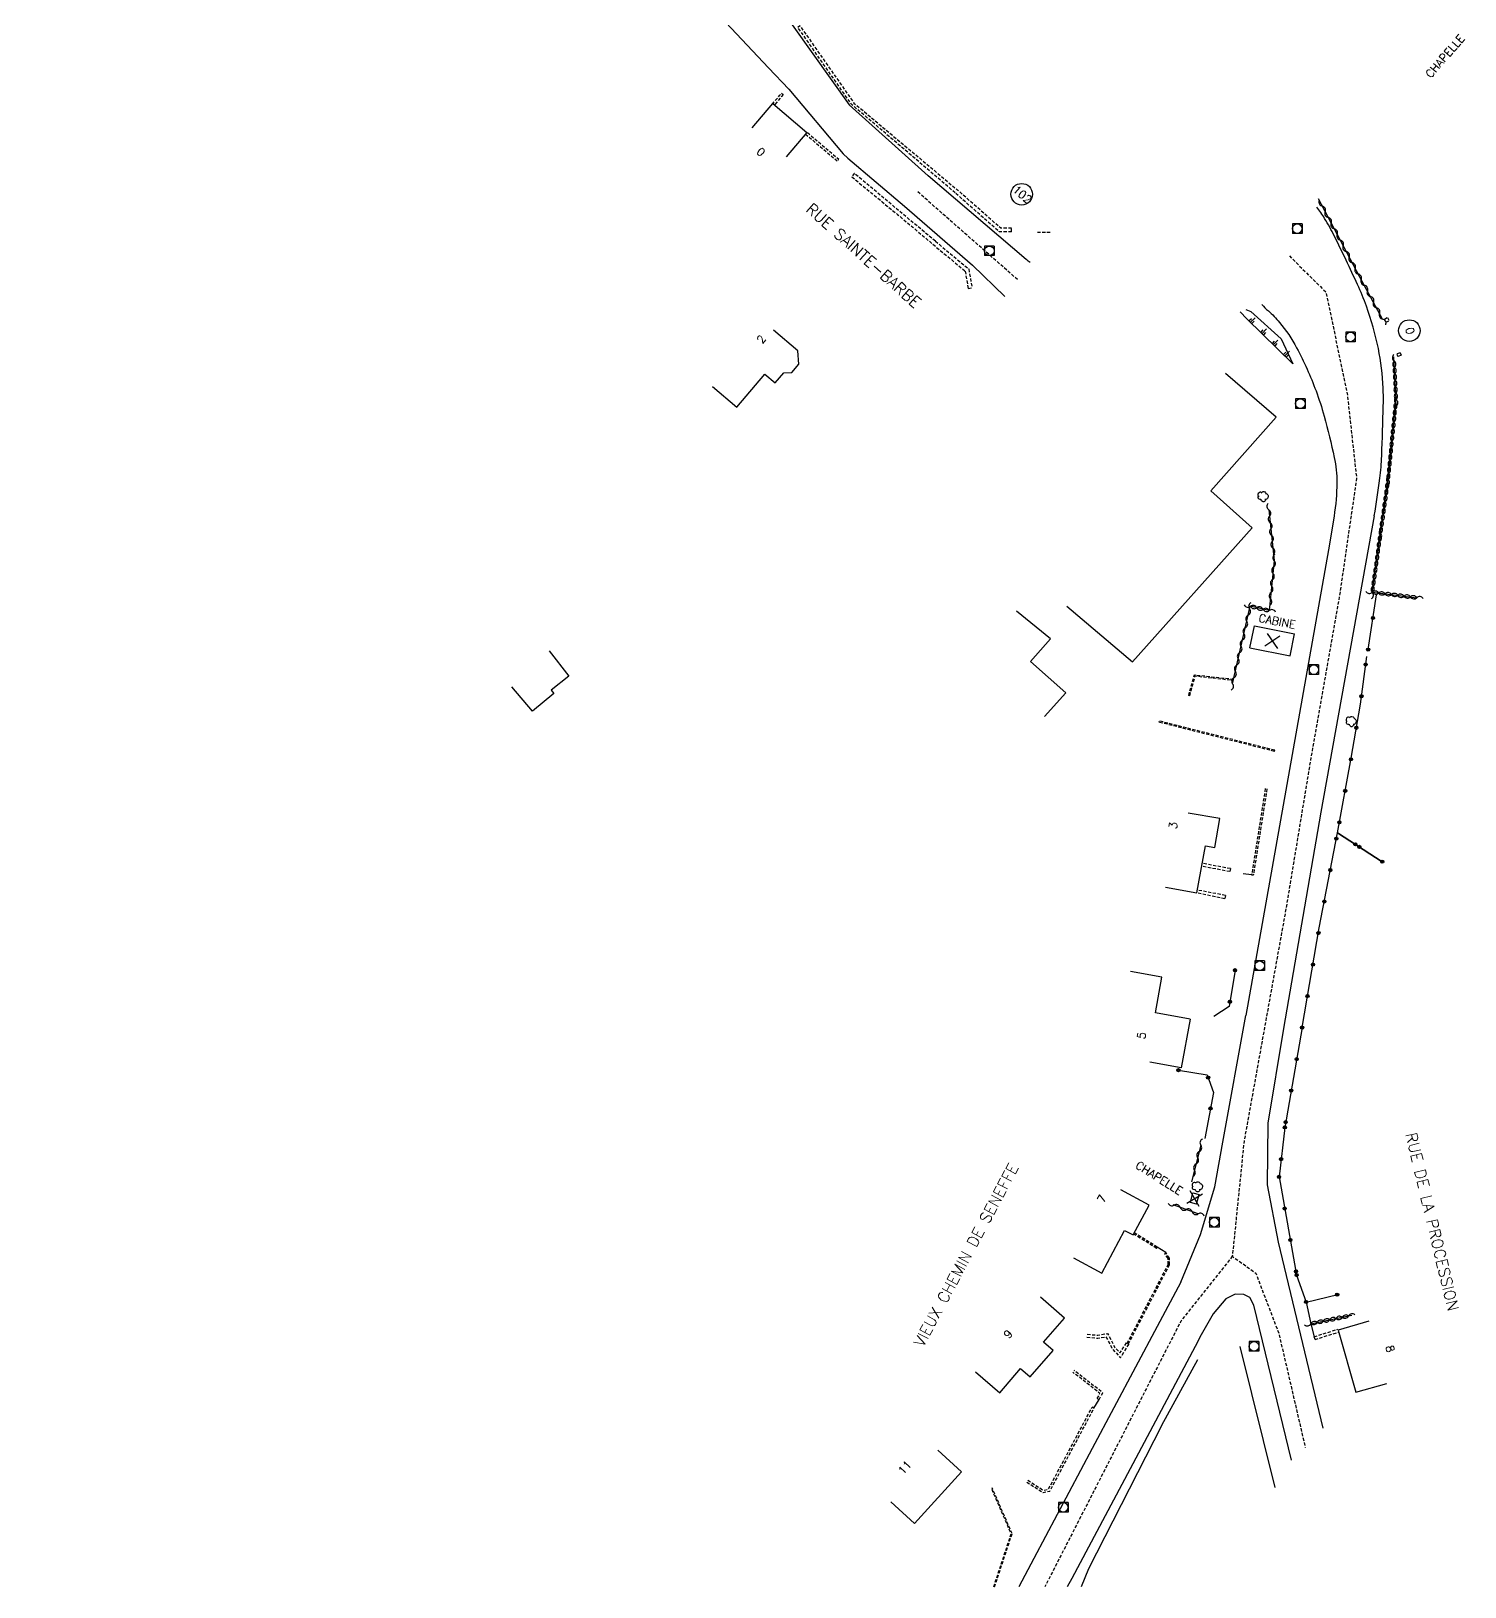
# Model space of a CAD drawing. Header units: millimetres. Extents: x 146000 to 146925, y 142000 to 143001.
# Drawn here: x 146000 to 146224, y 142000 to 142243.1 of the extents above; entities that cross this region are included whole.
import ezdxf
from ezdxf.enums import TextEntityAlignment as Align

# ---------------------------------------------------------------- set-up
doc = ezdxf.new("R2010")
doc.units = ezdxf.units.MM
doc.linetypes.add('DASHED', pattern=[0.75, 0.5, -0.25])
doc.layers.get('0').update_dxf_attribs({"linetype": 'CONTINUOUS'})
for name, color, linetype in [('W0001', 6, 'DASHED'), ('W0008', 7, 'CONTINUOUS'), ('W0100', 7, 'CONTINUOUS'), ('W0105', 7, 'CONTINUOUS'), ('W0112', 1, 'DASHED'), ('W0211', 2, 'CONTINUOUS'), ('W0300', 7, 'CONTINUOUS'), ('W0302', 3, 'CONTINUOUS'), ('W0310', 3, 'CONTINUOUS'), ('W0322', 7, 'CONTINUOUS'), ('W0420', 7, 'CONTINUOUS'), ('W0984', 7, 'CONTINUOUS'), ('W0989', 7, 'CONTINUOUS'), ('W0991', 7, 'CONTINUOUS'), ('W1102', 7, 'CONTINUOUS')]:
    doc.layers.add(name, color=color, linetype=linetype)
doc.styles.get("Standard").update_dxf_attribs({"font": 'romans.shx', "width": 0.85})

# ---------------------------------------------------------------- blocks, each defined once
blk = doc.blocks.new('T420')
for p, q in [((0.75, 0.75), (-0.75, 0.75)), ((-0.75, 0.75), (-0.75, -0.75)), ((0.75, 0.75), (0.75, -0.75)), ((0.75, -0.75), (-0.75, -0.75))]:
    blk.add_line(p, q)
blk.add_ellipse((0, 0), major_axis=(-0.53, 0.53), ratio=1, start_param=3.926991, end_param=10.210176)
blk = doc.blocks.new('T300')
for p, q in [((-0.8, 0.51), (-0.86, 0.34)), ((-0.86, 0.34), (-0.86, 0.17)), ((-0.86, 0.17), (-0.74, 0.06)), ((-0.69, 0.63), (-0.8, 0.51)), ((-0.8, -0.06), (-0.74, 0.06)), ((-0.74, 0.06), (-0.69, 0.11)), ((-0.57, 0.69), (-0.69, 0.63)), ((-0.46, 0.69), (-0.57, 0.69)), ((-0.29, 0.63), (-0.46, 0.69)), ((-0.29, 0.63), (-0.17, 0.74)), ((-0.23, 0.57), (-0.29, 0.63)), ((-0.17, 0.74), (-0.06, 0.8)), ((-0.06, 0.8), (0.06, 0.8)), ((0.06, 0.8), (0.23, 0.74)), ((0.23, 0.74), (0.34, 0.63)), ((0.34, 0.63), (0.4, 0.51)), ((0.46, 0.46), (0.34, 0.46)), ((0.4, 0.51), (0.4, 0.46)), ((0.57, 0.4), (0.46, 0.46)), ((0.57, 0.4), (0.69, 0.29)), ((0.69, 0.29), (0.74, 0.17)), ((0.74, 0.06), (0.69, -0.17)), ((0.74, 0.17), (0.74, 0.06)), ((-0.8, -0.17), (-0.8, -0.06)), ((-0.8, -0.23), (-0.8, -0.17)), ((-0.74, -0.34), (-0.8, -0.23)), ((-0.69, -0.4), (-0.74, -0.34)), ((-0.51, -0.46), (-0.69, -0.4)), ((-0.4, -0.46), (-0.51, -0.46)), ((-0.4, -0.46), (-0.34, -0.46)), ((-0.34, -0.46), (-0.34, -0.4)), ((-0.34, -0.51), (-0.34, -0.46)), ((-0.29, -0.63), (-0.34, -0.51)), ((-0.17, -0.74), (-0.29, -0.63)), ((-0.06, -0.8), (-0.17, -0.74)), ((0.06, -0.8), (-0.06, -0.8)), ((0.17, -0.74), (0.06, -0.8)), ((0.23, -0.69), (0.17, -0.74)), ((0.29, -0.46), (0.23, -0.46)), ((0.29, -0.63), (0.23, -0.69)), ((0.46, -0.4), (0.29, -0.46)), ((0.34, -0.51), (0.29, -0.63)), ((0.34, -0.51), (0.34, -0.46)), ((0.57, -0.34), (0.46, -0.4)), ((0.63, -0.29), (0.57, -0.34)), ((0.69, -0.17), (0.63, -0.29))]:
    blk.add_line(p, q)
blk = doc.blocks.new('t211o')
at = {"color": 0, "linetype": 'Continuous'}
for p, q in [((-0.29, 0.5), (-0.29, 0)), ((0, 1), (0, 0)), ((0.29, 0.5), (0.29, 0))]:
    blk.add_line(p, q, dxfattribs=at)
blk = doc.blocks.new('t310o')
at = {"color": 0, "linetype": 'Continuous'}
for centre, start, end in [((-0.5, 0.38), 216.8699, 323.1304), ((0.5, -0.37), 36.8699, 143.1303)]:
    blk.add_arc(centre, 0.625, start, end, dxfattribs=at)
blk = doc.blocks.new('t322o')
at = {"color": 0, "linetype": 'Continuous'}
for radius in [0.25, 0.15]:
    blk.add_circle((0, 0), radius, dxfattribs=at)
blk = doc.blocks.new('t991o')
at = {"color": 0, "linetype": 'Continuous'}
for p, q in [((-1, 1), (1, -1)), ((-1, -1), (1, 1))]:
    blk.add_line(p, q, dxfattribs=at)

msp = doc.modelspace()

# ---------------------------------------------------------------- linework, layer by layer
at = {"layer": 'W0001', "flags": 128}
for points in [[(146154.12, 142204.25), (146138.4, 142218.06)], [(146196.59, 142207.95), (146202.32, 142202.26), (146205.66, 142186.16), (146207.09, 142173.2), (146204.39, 142154.65), (146199.88, 142129.1), (146196.09, 142106.13), (146189.51, 142069.63), (146187.68, 142051.66), (146191.35, 142049.02), (146194.94, 142039.6), (146199.08, 142021.77)], [(146187.68, 142051.66), (146179.62, 142041.48), (146158.38, 142000)]]:
    msp.add_lwpolyline(points, dxfattribs=at)
at = {"layer": 'W0008'}
for p, q in [((146186.19, 142069.48), (146189.78, 142089.28)), ((146184.96, 142062.48), (146186.19, 142069.48)), ((146182.73, 142055.05), (146184.96, 142062.48)), ((146179.65, 142047.59), (146182.73, 142055.05)), ((146188.13, 142045.75), (146186.68, 142045)), ((146189.5, 142045.68), (146188.13, 142045.75)), ((146190.41, 142045.19), (146189.5, 142045.68)), ((146186.68, 142045), (146184.68, 142042.67)), ((146191.06, 142044.03), (146190.41, 142045.19)), ((146196.91, 142019.78), (146191.06, 142044.03)), ((146184.68, 142042.67), (146182.81, 142039.39))]:
    msp.add_line(p, q, dxfattribs=at)
at = {"layer": 'W0008', "flags": 128}
for points in [[(146000, 142436.76), (146001.35, 142434.26), (146018.5, 142402.54), (146032.14, 142377.24), (146046.39, 142350.72), (146064.26, 142317.77), (146078.95, 142290.58), (146086.23, 142277.2), (146097.69, 142255.98), (146115.2, 142237.33), (146118.37, 142233.99), (146126.87, 142223.88), (146127.62, 142223.22), (146136.45, 142215.69)], [(146116.19, 142247.86), (146127.83, 142231.54), (146140.14, 142220.47)], [(146155.45, 142207.38), (146140.14, 142220.47)], [(146209.85, 142167.32), (146201.51, 142121.05), (146195.66, 142087.26)], [(146202.72, 142162.03), (146195.6, 142122.11), (146189.78, 142089.28)], [(146195.66, 142087.26), (146193.23, 142072.44), (146193.11, 142062.82), (146194.83, 142053.84), (146201.81, 142024.79)], [(146179.65, 142047.59), (146175.94, 142040.7), (146165.79, 142021.61), (146156.67, 142004.44), (146154.34, 142000)]]:
    msp.add_lwpolyline(points, dxfattribs=at)
at = {"layer": 'W0008'}
for points in [[(146136.45, 142215.69), (146147.09, 142206.5), (146152.13, 142201.59, -0.097636)], [(146209.85, 142167.32, 0.012022), (146210.73, 142173.2, 0.020411), (146211.02, 142176.69, 0.005066), (146211.27, 142184.58, 0.014952), (146211.25, 142187.26, 0.041055), (146210.5, 142193.49, 0.03749), (146208.63, 142200.09, 0.019112), (146207.24, 142203.46, 0.008282), (146203.63, 142211.03, 0.022723), (146202.09, 142213.81, 0.040972), (146200.88, 142215.55)], [(146156.12, 142206.9, -0.030552), (146155.45, 142207.38)], [(146192.3, 142200.34, 0.054258), (146193.31, 142199.35, -0.038418), (146195.05, 142197.56, -0.051482), (146197.73, 142193.58, -0.033459), (146200.76, 142186.86, -0.022462), (146202.02, 142182.93, -0.013856), (146203.6, 142176.44, -0.05341), (146204.01, 142172.53, -0.0398), (146203.57, 142167.28), (146202.72, 142162.03)]]:
    msp.add_lwpolyline(points, format="xyb", dxfattribs=at)
msp.add_lwpolyline([(146182.81, 142039.39), (146181.86, 142037.56), (146171.7, 142018.46), (146162.59, 142001.31), (146161.9, 142000)], dxfattribs=at)
at = {"layer": 'W0100'}
for p, q in [((146119.81, 142193.11), (146116, 142196.34)), ((146119.94, 142191.04), (146119.81, 142193.11)), ((146110.26, 142184.31), (146114.65, 142189.48)), ((146114.65, 142189.48), (146116.24, 142188.12)), ((146116.24, 142188.12), (146117.6, 142189.67)), ((146117.6, 142189.67), (146118.85, 142189.75)), ((146118.85, 142189.75), (146119.94, 142191.04)), ((146106.45, 142187.55), (146110.26, 142184.31)), ((146190.44, 142146.72), (146191.14, 142150.13)), ((146191.14, 142150.13), (146197.42, 142148.88)), ((146156.16, 142144.6), (146159.27, 142148.12)), ((146196.73, 142145.48), (146197.42, 142148.88)), ((146190.44, 142146.72), (146196.73, 142145.48)), ((146161.65, 142139.69), (146156.16, 142144.6)), ((146158.32, 142135.96), (146161.65, 142139.69)), ((146185.73, 142120.05), (146180.8, 142120.9)), ((146184.95, 142115.52), (146185.73, 142120.05)), ((146182.16, 142108.42), (146183.48, 142115.77)), ((146183.48, 142115.77), (146184.95, 142115.52)), ((146177.24, 142109.31), (146182.11, 142108.42)), ((146176.67, 142095.24), (146171.75, 142096.13)), ((146175.67, 142089.69), (146176.67, 142095.24)), ((146181.07, 142088.72), (146175.67, 142089.69)), ((146181.07, 142088.72), (146179.71, 142081.1)), ((146179.71, 142081.1), (146174.78, 142081.99)), ((146174.69, 142059.64), (146170.28, 142062.01)), ((146181.52, 142061.56), (146182.48, 142061.31)), ((146172.19, 142055), (146174.69, 142059.64)), ((146182.09, 142059.79), (146181.13, 142060.03)), ((146167.27, 142049.02), (146170.85, 142055.68)), ((146170.85, 142055.68), (146172.19, 142055)), ((146162.86, 142051.39), (146167.27, 142049.02)), ((146167.27, 142049.02), (146167.27, 142049.02)), ((146159.71, 142036.93), (146158.2, 142038.25)), ((146156.09, 142032.81), (146159.71, 142036.93)), ((146147.57, 142033.61), (146151.35, 142030.34)), ((146151.35, 142030.34), (146154.61, 142034.12)), ((146154.61, 142034.12), (146156.09, 142032.81))]:
    msp.add_line(p, q, dxfattribs=at)
at = {"layer": 'W0100', "flags": 128}
for points in [[(146112.66, 142227.96), (146115.91, 142231.76), (146121.21, 142227.24), (146117.96, 142223.44)], [(146190.77, 142165.47), (146184.32, 142171.25)], [(146080.95, 142146.24), (146084.04, 142142.31)], [(146078.33, 142136.79), (146075.13, 142140.63)], [(146084.04, 142142.31), (146081.24, 142140.1)], [(146081.68, 142139.58), (146078.33, 142136.79)], [(146181.13, 142060.03), (146181.52, 142061.56)], [(146182.09, 142059.79), (146182.48, 142061.31)], [(146209.01, 142041.5), (146204.21, 142040.12)], [(146204.21, 142040.12), (146207, 142030.41)], [(146207, 142030.41), (146211.8, 142031.79)], [(146145.35, 142018), (146141.65, 142021.36)], [(146138.02, 142009.91), (146145.35, 142018)], [(146134.31, 142013.27), (146138.02, 142009.91)]]:
    msp.add_lwpolyline(points, dxfattribs=at)
at = {"layer": 'W0100'}
for points in [[(146194.55, 142182.77), (146186.63, 142189.58)], [(146184.32, 142171.25), (146194.55, 142182.77)], [(146172.06, 142144.54), (146190.77, 142165.47)], [(146161.8, 142153.21), (146172.06, 142144.54)], [(146159.27, 142148.12), (146153.94, 142152.43)], [(146081.24, 142140.1), (146081.68, 142139.58)], [(146161.46, 142041.99), (146157.69, 142045.28)], [(146158.2, 142038.25), (146161.46, 142041.99)]]:
    msp.add_lwpolyline(points, dxfattribs=at)
at = {"layer": 'W0105', "flags": 128}
for points in [[(146190.7, 142111.25), (146189.36, 142111.42)], [(146177.28, 142052.25), (146175.96, 142053.07)], [(146199.2, 142044.5), (146199.96, 142041.12)], [(146199.96, 142041.12), (146200.46, 142039.08)], [(146166.06, 142027.9), (146166.86, 142029.27)]]:
    msp.add_lwpolyline(points, dxfattribs=at)
at = {"layer": 'W0112'}
for p, q in [((146153.19, 142211.7), (146153.19, 142212.28)), ((146140.9, 142209.76), (146145.93, 142205.57)), ((146141.29, 142210.23), (146146.5, 142205.9)), ((146145.93, 142205.57), (146146.41, 142202.87)), ((146146.5, 142205.9), (146147.02, 142202.97)), ((146146.41, 142202.87), (146147.02, 142202.97)), ((146211.44, 142198.07), (146211.93, 142198.33)), ((146211.7, 142197.59), (146212.19, 142197.85)), ((146213.37, 142192.64), (146213.51, 142192.23)), ((146213.89, 142192.82), (146214.04, 142192.41)), ((146181.03, 142139.23), (146180.87, 142139.28)), ((146176.25, 142135.09), (146176.29, 142135.27)), ((146194.26, 142130.53), (146194.31, 142130.71)), ((146187.3, 142111.75), (146182.9, 142112.57)), ((146187.38, 142112.21), (146182.99, 142113.03)), ((146187.38, 142112.21), (146187.3, 142111.75)), ((146190.7, 142111.25), (146190.96, 142111.21)), ((146186.6, 142108.03), (146182.23, 142108.85)), ((146186.5, 142107.52), (146182.11, 142108.42)), ((146186.6, 142108.03), (146186.5, 142107.52)), ((146175.96, 142053.07), (146172.36, 142055.32)), ((146175.85, 142052.89), (146172.26, 142055.13)), ((146175.85, 142052.89), (146175.96, 142053.07)), ((146171.25, 142038.04), (146177.66, 142050.37)), ((146177.12, 142052.09), (146177.28, 142052.25)), ((146177.64, 142051.31), (146177.12, 142052.09)), ((146177.85, 142051.38), (146177.28, 142052.25)), ((146177.66, 142050.37), (146177.64, 142051.31)), ((146177.87, 142050.32), (146177.85, 142051.38)), ((146171.43, 142037.93), (146177.87, 142050.32)), ((146200.6, 142038.64), (146200.46, 142039.08)), ((146171.13, 142038.12), (146171.25, 142038.04)), ((146171.43, 142037.93), (146171.51, 142037.88)), ((146166.56, 142029.43), (146166.86, 142029.27)), ((146166.06, 142027.9), (146165.76, 142028.06))]:
    msp.add_line(p, q, dxfattribs=at)
at = {"layer": 'W0112', "flags": 128}
for points in [[(146144.37, 142217.79), (146143.17, 142218.84), (146128.2, 142231.59), (146119.78, 142243.68), (146120.11, 142243.92), (146128.56, 142231.83), (146128.56, 142231.83), (146144.75, 142218.23)], [(146153.19, 142212.28), (146151.51, 142212.26), (146144.75, 142218.23)], [(146153.19, 142211.7), (146151.29, 142211.68), (146144.37, 142217.79)], [(146211.7, 142197.59), (146211.44, 142198.07)], [(146212.19, 142197.85), (146211.93, 142198.33)], [(146213.89, 142192.82), (146213.37, 142192.64)], [(146214.04, 142192.41), (146213.51, 142192.23)], [(146180.87, 142139.28), (146181.75, 142142.5), (146187.89, 142141.81)], [(146181.03, 142139.23), (146181.87, 142142.32), (146187.85, 142141.65)], [(146194.26, 142130.53), (146176.25, 142135.09)], [(146194.31, 142130.71), (146176.29, 142135.27)], [(146192.83, 142124.71), (146190.7, 142111.25)], [(146193.09, 142124.67), (146190.96, 142111.21)], [(146164.97, 142039.02), (146166.67, 142038.86), (146167.94, 142039.08), (146168.97, 142037.13), (146170.2, 142035.81), (146171.51, 142037.88)], [(146165.01, 142039.47), (146166.66, 142039.32), (146168.19, 142039.59), (146169.34, 142037.4), (146170.13, 142036.55), (146171.13, 142038.12)], [(146200.46, 142039.08), (146204.17, 142040.27)], [(146200.6, 142038.64), (146204.29, 142039.82)], [(146166.56, 142029.43), (146167, 142030.23), (146162.76, 142033.54)], [(146166.86, 142029.27), (146167.43, 142030.33), (146162.97, 142033.81)], [(146155.55, 142016.38), (146158.12, 142014.74), (146159.19, 142014.98), (146166.06, 142027.9)], [(146155.73, 142016.67), (146158.18, 142015.1), (146158.97, 142015.28), (146165.76, 142028.06)], [(146150.4, 142000), (146153.13, 142008.32), (146150.04, 142015.42)]]:
    msp.add_lwpolyline(points, dxfattribs=at)
msp.add_lwpolyline([(146117.5, 142233.16), (146117.23, 142232.84, -0.000181), (146117.23, 142232.84), (146116.17, 142231.55), (146115.91, 142231.76), (146116.97, 142233.05), (146117.24, 142233.37)], format="xyb", close=True, dxfattribs=at)
msp.add_lwpolyline([(146120.99, 142226.98), (146125.96, 142222.76), (146126.18, 142223.02), (146121.21, 142227.24)], close=True, dxfattribs=at)
msp.add_lwpolyline([(146141.29, 142210.23), (146141.29, 142210.23), (146128.62, 142220.83), (146128.19, 142220.32), (146128.19, 142220.32, -0.005009), (146140.9, 142209.76), (146140.9, 142209.76)], format="xyb", dxfattribs=at)
at = {"layer": 'W0112'}
for points in [[(146159.22, 142211.6), (146157.22, 142211.61)], [(146150.53, 142000), (146153.27, 142008.32), (146150.16, 142015.47)]]:
    msp.add_lwpolyline(points, dxfattribs=at)
at = {"layer": 'W0211'}
for points in [[(146188.88, 142199.21), (146189.96, 142198.12), (146197.16, 142191.09)], [(146189.77, 142199.56), (146190.56, 142199.28), (146195.3, 142195.01), (146197.16, 142191.09)]]:
    msp.add_lwpolyline(points, dxfattribs=at)
at = {"layer": 'W0302'}
for p, q in [((146176.65, 142025.27), (146182.31, 142035.55)), ((146176.65, 142025.27), (146165.2, 142002.8)), ((146165.2, 142002.8), (146164.05, 142000))]:
    msp.add_line(p, q, dxfattribs=at)
at = {"layer": 'W0302', "flags": 128}
msp.add_lwpolyline([(146194.36, 142015.55), (146188.89, 142037.53)], dxfattribs=at)
at = {"layer": 'W0310'}
for p, q in [((146213.27, 142185.52), (146212.93, 142192.18)), ((146212.03, 142173.02), (146213.27, 142185.52)), ((146210.84, 142164.6), (146212.03, 142173.02)), ((146209.55, 142155.39), (146210.84, 142164.6)), ((146209.55, 142155.39), (146216.53, 142154.53)), ((146193.46, 142152.53), (146190.48, 142153.21)), ((146199.96, 142041.12), (146206.37, 142042.43))]:
    msp.add_line(p, q, dxfattribs=at)
at = {"layer": 'W0310', "flags": 128}
for points in [[(146211.17, 142198.07), (146207.55, 142204.75), (146201.14, 142216.84)], [(146193.37, 142168.27), (146194.23, 142160.35), (146193.46, 142152.53)], [(146182.76, 142068.99), (146181.29, 142063.27)], [(146182.35, 142058.27), (146178.43, 142059.69)]]:
    msp.add_lwpolyline(points, dxfattribs=at)
at = {"layer": 'W0310'}
msp.add_lwpolyline([(146187.72, 142141.09), (146190.48, 142153.21)], dxfattribs=at)
at = {"layer": 'W0322'}
for p, q in [((146198.58, 142087.38), (146195.88, 142071.79)), ((146195.88, 142071.79), (146194.98, 142064.05)), ((146194.98, 142064.05), (146197.73, 142048.72)), ((146197.73, 142048.72), (146199.2, 142044.5)), ((146199.2, 142044.5), (146204.18, 142045.68))]:
    msp.add_line(p, q, dxfattribs=at)
at = {"layer": 'W0322', "flags": 128}
for points in [[(146208.9, 142146.43), (146210.21, 142155.01)], [(146211.11, 142113.3), (146204.11, 142117.81), (146206.26, 142129.46), (146206.26, 142129.46), (146207.69, 142137.92), (146208.69, 142145.37)], [(146198.58, 142087.38), (146201.27, 142102.98), (146204.11, 142117.81), (146211.11, 142113.3)], [(146188.1, 142096.34), (146187.19, 142090.7), (146184.78, 142089.12)], [(146179.26, 142080.73), (146183.74, 142079.99), (146184.74, 142077.24), (146183.39, 142070.03)]]:
    msp.add_lwpolyline(points, dxfattribs=at)
at = {"layer": 'W1102'}
for centre in [(146154.77, 142217.57), (146215.34, 142196.27)]:
    msp.add_circle(centre, 1.69, dxfattribs=at)

# ---------------------------------------------------------------- block references
at = {"layer": 'W0211'}
for p, rotation in [((146190.53, 142197.57), 315.6497945164614), ((146192.32, 142195.82), 315.6497945167845), ((146194.1, 142194.08), 315.6497945170889), ((146195.89, 142192.33), 315.6497945172257)]:
    msp.add_blockref('t211o', p, dxfattribs=dict(at, rotation=rotation))
at = {"layer": 'W0300'}
for p in [(146192.54, 142170.32), (146206.31, 142135.19), (146182.27, 142062.5)]:
    msp.add_blockref('T300', p, dxfattribs=at)
at = {"layer": 'W0310'}
for p, rotation in [((146201.74, 142215.71), 117.9367189147566), ((146202.67, 142213.94), 117.9367189147566), ((146203.61, 142212.18), 117.9367189147566), ((146204.55, 142210.41), 117.9367189147566), ((146205.48, 142208.64), 117.9367189147566), ((146206.42, 142206.88), 117.9367189147566), ((146207.36, 142205.11), 117.9367189147566), ((146208.31, 142203.35), 118.4579970622623), ((146209.26, 142201.59), 118.4579970622623), ((146210.21, 142199.83), 118.4579970622623), ((146211.17, 142198.07), 118.4579970622623), ((146212.97, 142191.52), 92.90911462236957), ((146213.02, 142190.52), 92.90911462236957), ((146213.07, 142189.52), 92.90911462236957), ((146213.12, 142188.52), 92.90911462236957), ((146213.17, 142187.52), 92.90911462236957), ((146213.22, 142186.52), 92.90911462236957), ((146213.27, 142185.52), 92.90911462236957), ((146213.11, 142183.97), 84.31425427111854), ((146213.21, 142184.96), 84.31425427111854), ((146212.82, 142180.98), 84.31425427111854), ((146212.92, 142181.98), 84.31425427111854), ((146213.02, 142182.97), 84.31425427111854), ((146212.62, 142178.99), 84.31425427111854), ((146212.72, 142179.99), 84.31425427111854), ((146212.32, 142176), 84.31425427111854), ((146212.42, 142177), 84.31425427111854), ((146212.52, 142177.99), 84.31425427111854), ((146212.12, 142174.01), 84.31425427111854), ((146212.22, 142175.01), 84.31425427111854), ((146211.82, 142171.54), 82.01267937216677), ((146211.96, 142172.53), 82.01267937216677), ((146212.03, 142173.02), 84.31425427111854), ((146211.4, 142168.56), 82.01267937216677), ((146211.54, 142169.56), 82.01267937216677), ((146211.68, 142170.55), 82.01267937216677), ((146193.37, 142168.27), 276.1425423184386), ((146193.59, 142166.28), 276.1425423184386), ((146211.12, 142166.58), 82.01267937216677), ((146211.26, 142167.57), 82.01267937216677), ((146193.8, 142164.3), 276.1425423184386), ((146210.8, 142164.3), 82.00135652790125), ((146210.84, 142164.6), 82.01267937216677), ((146210.98, 142165.59), 82.01267937216677), ((146194.01, 142162.31), 276.1425423184386), ((146210.38, 142161.33), 82.00135652790125), ((146210.52, 142162.32), 82.00135652790125), ((146210.66, 142163.31), 82.00135652790125), ((146194.22, 142160.32), 264.3782747341073), ((146210.11, 142159.35), 82.00135652790125), ((146210.25, 142160.34), 82.00135652790125), ((146193.83, 142156.34), 264.3782747341073), ((146194.03, 142158.33), 264.3782747341073), ((146209.69, 142156.38), 82.00135652790125), ((146209.83, 142157.37), 82.00135652790125), ((146209.97, 142158.36), 82.00135652790125), ((146193.63, 142154.35), 264.3782747341073), ((146209.55, 142155.39), 353.0007065056113), ((146209.55, 142155.39), 82.00135652790125), ((146210.54, 142155.27), 353.0007065056113), ((146211.54, 142155.15), 353.0007065056113), ((146212.53, 142155.03), 353.0007065056113), ((146213.52, 142154.91), 353.0007065056113), ((146214.51, 142154.78), 353.0007065056113), ((146215.51, 142154.66), 353.0007065056113), ((146216.5, 142154.54), 353.0007065056113), ((146190.53, 142153.19), 167.2003475556319), ((146190.38, 142152.79), 77.2003475560697), ((146191.51, 142152.97), 167.2003475556319), ((146192.48, 142152.75), 167.2003475556319), ((146193.46, 142152.53), 167.2003475556319), ((146189.94, 142150.84), 77.2003475560697), ((146189.05, 142146.94), 77.2003475560697), ((146189.5, 142148.89), 77.2003475560697), ((146188.61, 142144.99), 77.2003475560697), ((146188.17, 142143.04), 77.2003475560697), ((146187.72, 142141.09), 77.2003475560697), ((146182.76, 142068.99), 255.6061643439188), ((146182.26, 142067.05), 255.6061643439188), ((146181.76, 142065.11), 255.6061643439188), ((146178.59, 142059.63), 159.9857528370901), ((146180.47, 142058.95), 159.9857528370901), ((146182.35, 142058.27), 159.9857528370901), ((146199.96, 142041.12), 11.54559978906345), ((146200.94, 142041.32), 11.54559978906345), ((146201.92, 142041.52), 11.54559978906345), ((146202.9, 142041.72), 11.54559978906345), ((146203.88, 142041.92), 11.54559978906345), ((146204.86, 142042.12), 11.54559978906345), ((146205.84, 142042.32), 11.54559978906345)]:
    msp.add_blockref('t310o', p, dxfattribs=dict(at, rotation=rotation))
at = {"layer": 'W0322'}
for p, rotation in [((146209.66, 142151.37), 81.35649982976256), ((146208.9, 142146.43), 81.35649982976256), ((146208.52, 142144.11), 82.35865261939195), ((146207.85, 142139.15), 82.35865261939195), ((146207.06, 142134.22), 80.4026664044938), ((146206.22, 142129.29), 79.54669774303576), ((146205.32, 142124.37), 79.54669774303576), ((146204.41, 142119.45), 79.54669774303576), ((146203.93, 142116.9), 79.16182420545938), ((146206.91, 142116.01), 147.2259223337265), ((146207.53, 142115.61), 327.2259223337265), ((146211.11, 142113.3), 147.2259223337265), ((146202.99, 142111.99), 79.16182420545938), ((146202.05, 142107.08), 79.16182420545938), ((146201.13, 142102.16), 80.22729252382655), ((146188.1, 142096.34), 260.8588855445327), ((146200.28, 142097.23), 80.22729252382655), ((146187.3, 142091.41), 260.8588855445327), ((146199.43, 142092.31), 80.22729252382655), ((146198.58, 142087.38), 260.1749972673132), ((146198.58, 142087.38), 80.22729252382655), ((146197.73, 142082.45), 260.1749972673132), ((146179.26, 142080.73), 350.6329948506021), ((146183.9, 142079.56), 289.8142387156578), ((146196.87, 142077.53), 260.1749972673132), ((146184.27, 142074.75), 259.4078041232397), ((146196.02, 142072.6), 260.1749972673132), ((146195.88, 142071.79), 263.3506032688643), ((146195.3, 142066.82), 263.3506032688643), ((146194.98, 142064.05), 280.1976896122183), ((146195.86, 142059.12), 280.1976896122183), ((146196.75, 142054.2), 280.1976896122183), ((146197.63, 142049.28), 280.1976896122183), ((146197.73, 142048.72), 289.2062141424532), ((146204.07, 142045.66), 13.39956020840147), ((146199.2, 142044.5), 13.39956020840147)]:
    msp.add_blockref('t322o', p, dxfattribs=dict(at, rotation=rotation))
at = {"layer": 'W0420'}
for p in [(146197.82, 142212.2), (146149.72, 142208.73), (146206.14, 142195.29), (146198.3, 142184.86), (146200.42, 142143.31), (146191.95, 142097.04), (146184.85, 142056.97), (146191.08, 142037.58), (146161.26, 142012.42)]:
    msp.add_blockref('T420', p, dxfattribs=at)
at = {"layer": 'W0991'}
for p, rotation in [((146193.93, 142147.8), 348.8386273129599), ((146181.8, 142060.67), 75.64057064406742)]:
    msp.add_blockref('t991o', p, dxfattribs=dict(at, rotation=rotation))

# ---------------------------------------------------------------- texts
at = {"layer": 'W0984'}
for s, rotation, p in [('CHAPELLE', 49.083, (146220.91, 142239.15)), ('CABINE', 348.8386, (146194.69, 142150.86)), ('CHAPELLE', 327.9666, (146176.26, 142063.88))]:
    msp.add_text(s, height=1.25, rotation=rotation, dxfattribs=at).set_placement(p, align=Align.MIDDLE)
at = {"layer": 'W0989'}
for s, rotation, p in [('RUE SAINTE-BARBE', 318.107, (146130.06, 142208)), ('RUE DE LA PROCESSION', 283.5081, (146218.92, 142057.05)), ('VIEUX CHEMIN DE SENEFFE', 62.0272, (146146.09, 142051.85))]:
    msp.add_text(s, height=1.75, rotation=rotation, dxfattribs=at).set_placement(p, align=Align.MIDDLE)
at = {"layer": 'W0991'}
for s, rotation, p in [('0', 319.5186, (146114.02, 142224.18)), ('102', 319.4885, (146154.88, 142217.54)), ('0', 283.469, (146215.45, 142196.24)), ('2', 49.5999, (146114.07, 142194.93)), ('3', 80.1983, (146178.44, 142118.97)), ('5', 79.8146, (146173.5, 142086.15)), ('7', 61.6672, (146167.28, 142060.64)), ('9', 48.6794, (146152.64, 142039.49)), ('8', 286.0268, (146212.33, 142037.2)), ('11', 47.818, (146136.5, 142018.66))]:
    msp.add_text(s, height=1.25, rotation=rotation, dxfattribs=at).set_placement(p, align=Align.MIDDLE)

doc.saveas('drawing.dxf')
